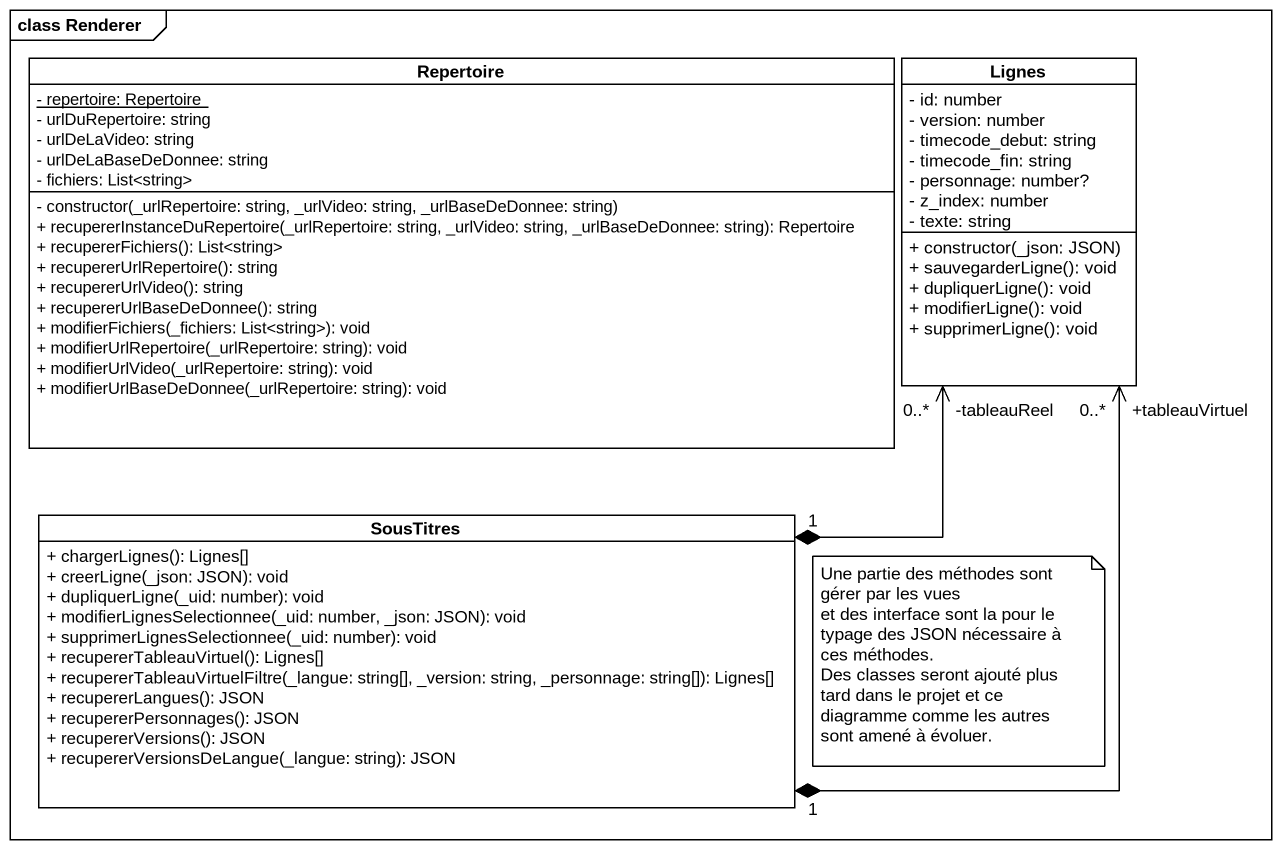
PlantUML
@startuml
mainframe class Renderer
hide circle
hide empty members
skinparam classAttributeIconSize 0
class Repertoire {
  {static} - repertoire: Repertoire
  - urlDuRepertoire: string
  - urlDeLaVideo: string
  - urlDeLaBaseDeDonnee: string
  - fichiers: List<string>
  - constructor(_urlRepertoire: string, _urlVideo: string, _urlBaseDeDonnee: string)
  + recupererInstanceDuRepertoire(_urlRepertoire: string, _urlVideo: string, _urlBaseDeDonnee: string): Repertoire
  + recupererFichiers(): List<string>
  + recupererUrlRepertoire(): string
  + recupererUrlVideo(): string
  + recupererUrlBaseDeDonnee(): string
  + modifierFichiers(_fichiers: List<string>): void
  + modifierUrlRepertoire(_urlRepertoire: string): void
  + modifierUrlVideo(_urlRepertoire: string): void
  + modifierUrlBaseDeDonnee(_urlRepertoire: string): void
}
class Lignes {
  - id: number
  - version: number
  - timecode_debut: string
  - timecode_fin: string
  - personnage: number?
  - z_index: number
  - texte: string
  + constructor(_json: JSON)
  + sauvegarderLigne(): void
  + dupliquerLigne(): void
  + modifierLigne(): void
  + supprimerLigne(): void
}
class SousTitres {
  + chargerLignes(): Lignes[]
  + creerLigne(_json: JSON): void
  + dupliquerLigne(_uid: number): void
  + modifierLignesSelectionnee(_uid: number, _json: JSON): void
  + supprimerLignesSelectionnee(_uid: number): void
  + recupererTableauVirtuel(): Lignes[]
  + recupererTableauVirtuelFiltre(_langue: string[], _version: string, _personnage: string[]): Lignes[]
  + recupererLangues(): JSON
  + recupererPersonnages(): JSON
  + recupererVersions(): JSON
  + recupererVersionsDeLangue(_langue: string): JSON
}
Lignes "-tableauReel\n0..*" <--* "1" SousTitres
Lignes "+tableauVirtuel\n0..*" <--* "1" SousTitres
note as N1
  Une partie des méthodes sont gérer par les vues
  et des interface sont la pour le typage des JSON nécessaire à ces méthodes.
  Des classes seront ajouté plus tard dans le projet et ce diagramme comme les autres sont amené à évoluer.
end note
@enduml
